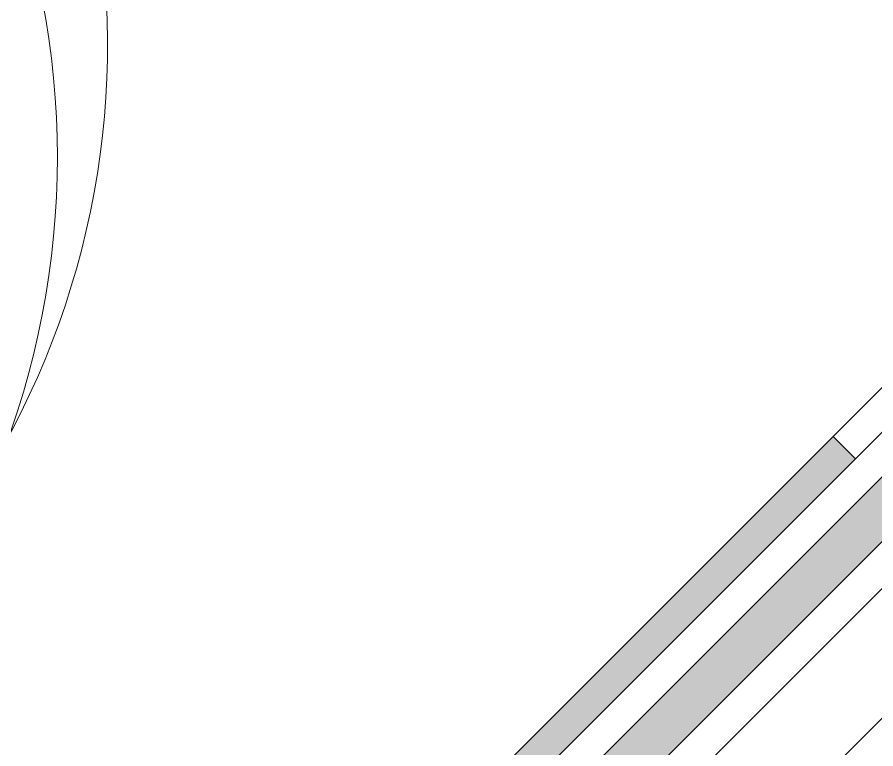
# Model space of a CAD drawing. Header units: inches. Extents: x -4061 to -1937, y 10959 to 12323.
# Drawn here: x -2453.69 to -2416.23, y 11710.21 to 11742.13 of the extents above; entities that cross this region are included whole.
import ezdxf

# ---------------------------------------------------------------- set-up
doc = ezdxf.new("R2010")
doc.units = ezdxf.units.IN
doc.header["$MEASUREMENT"] = 0
for name, color, linetype, lineweight in [('0-1', 7, 'Continuous', 5), ('0-2', 10, 'Continuous', 18), ('A-DOOR', 31, 'Continuous', 18), ('A-DOOR-1', 7, 'Continuous', 9), ('A-DOOR-2', 50, 'Continuous', 30), ('A-DOOR-7', 31, 'Continuous', 9), ('A-WALL-1', 8, 'Continuous', 5), ('A-WALL-3', 10, 'Continuous', 18), ('Q-SPCQ-1', 7, 'Continuous', 9)]:
    doc.layers.add(name, color=color, linetype=linetype, lineweight=lineweight)

# ---------------------------------------------------------------- blocks, each defined once
blk = doc.blocks.new('Single-Flush - 36_ x 84_-1372839-ENLARGED RCP - 1ST FLOOR PLAN - EAST')
at = {"layer": 'A-DOOR-1'}
blk.add_arc((18, 2.375), 36.067, 93.1789, 180, dxfattribs=at)
blk = doc.blocks.new('Washer-Kenmore-2-Top_Load_Washing_Machine - 3_3 cu_ft_ Top Load Washer - White-2273096-ENLARGED RCP - 1ST FLOOR PLAN - EAST')
at = {"layer": 'Q-SPCQ-1'}
for p, q in [((8.6, -9.15), (-8.6, -9.15)), ((-13.6, -13.15), (13.6, -13.15)), ((-13.6, -13.15), (13.6, -13.15))]:
    blk.add_line(p, q, dxfattribs=at)
blk = doc.blocks.new('FOLDING_SLIDING CLOSET - 60_ x 80_-1494136-ENLARGED RCP - 1ST FLOOR PLAN - EAST')
at = {"layer": 'A-DOOR-2'}
for p, q in [((-1, 0.5), (30, 0.5)), ((-30, -0.875), (1, -0.875)), ((30, -0.875), (-1, -0.875)), ((1, -0.875), (1, -2.25)), ((1, -2.25), (-30, -2.25))]:
    blk.add_line(p, q, dxfattribs=at)
blk = doc.blocks.new('CTR - 1st Phase - Unit Layouts_rvt-1-ENLARGED RCP - 1ST FLOOR PLAN - EAST')
at = {"layer": 'A-WALL-1'}
h = blk.add_hatch(color=256, dxfattribs=at)
h.paths.add_polyline_path([(-2435.244, 11699.971), (-2392.817, 11742.397), (-2395.204, 11744.784), (-2415.71, 11724.278), (-2414.738, 11723.305), (-2436.658, 11701.385), (-2435.951, 11700.678)], flags=0)
h.paths.add_polyline_path([(-2437.63, 11702.357), (-2417.124, 11722.864), (-2418.096, 11723.836), (-2438.602, 11703.33), (-2437.895, 11702.623)], flags=0)
at = {"layer": 'A-WALL-3'}
for p, q in [((-2435.244, 11699.971), (-2392.817, 11742.397)), ((-2418.096, 11723.836), (-2438.602, 11703.33))]:
    blk.add_line(p, q, dxfattribs=at)
at = {"layer": '0-2'}
for name, p, rotation in [('Single-Flush - 36_ x 84_-1372839-ENLARGED RCP - 1ST FLOOR PLAN - EAST', (-2474.764, 11755.379), 224.9999999999914), ('FOLDING_SLIDING CLOSET - 60_ x 80_-1494136-ENLARGED RCP - 1ST FLOOR PLAN - EAST', (-2415.798, 11722.952), 224.9999999999985), ('Washer-Kenmore-2-Top_Load_Washing_Machine - 3_3 cu_ft_ Top Load Washer - White-2273096-ENLARGED RCP - 1ST FLOOR PLAN - EAST', (-2408.326, 11706.25), 225.0000000001031)]:
    blk.add_blockref(name, p, dxfattribs=dict(at, rotation=rotation))
blk = doc.blocks.new('HOLLOW METAL - UNIT DOOR-1758958-ENLARGED RCP - 1ST FLOOR PLAN - EAST')
at = {"layer": 'A-DOOR-7'}
blk.add_arc((18, -2.25), 36, 180, 270, dxfattribs=at)

msp = doc.modelspace()

# ---------------------------------------------------------------- block references
at = {"layer": '0-1'}
msp.add_blockref('CTR - 1st Phase - Unit Layouts_rvt-1-ENLARGED RCP - 1ST FLOOR PLAN - EAST', (0, 0), dxfattribs=at)
at = {"layer": 'A-DOOR', "rotation": 134.9999999999988}
msp.add_blockref('HOLLOW METAL - UNIT DOOR-1758958-ENLARGED RCP - 1ST FLOOR PLAN - EAST', (-2476.797, 11721.703), dxfattribs=at)

doc.saveas('drawing.dxf')
